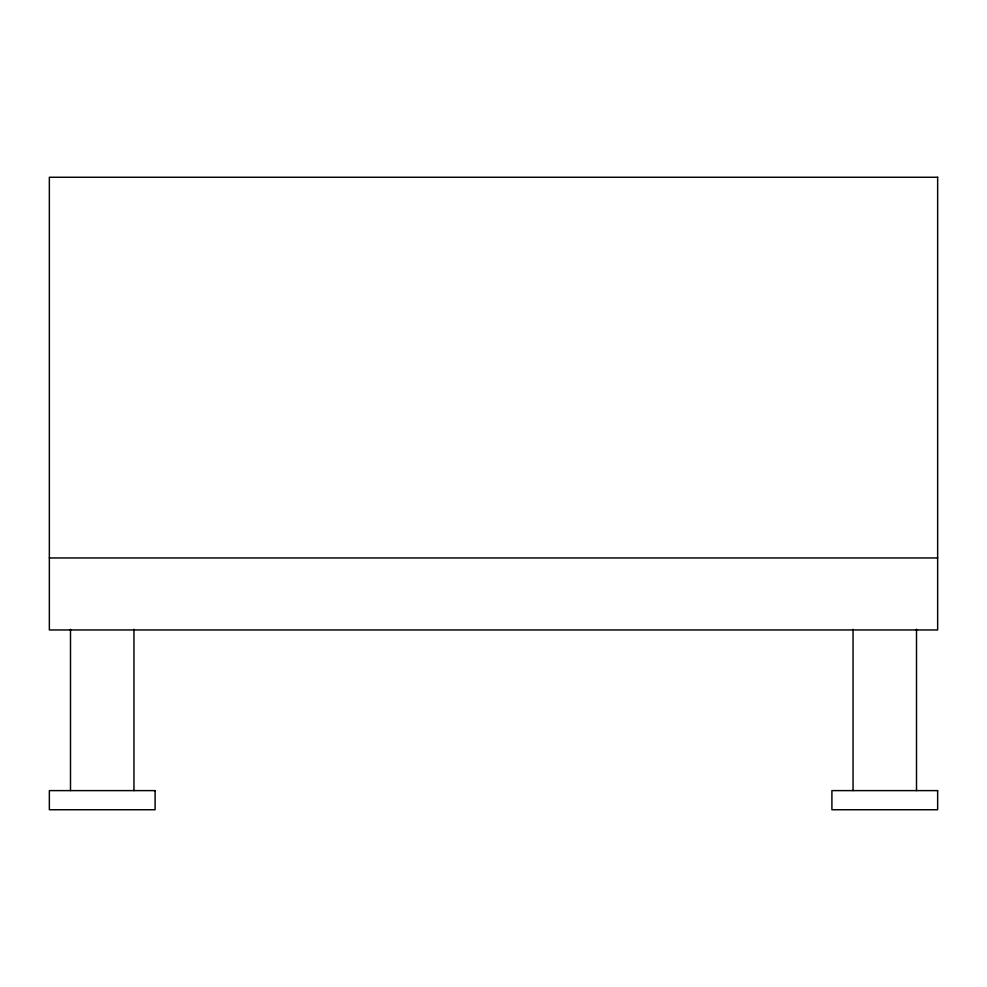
<?xml version="1.0" encoding="UTF-8"?>
<svg xmlns="http://www.w3.org/2000/svg" width="987" height="987" viewBox="0 0 987 987"><rect width="100%" height="100%" fill="white"/><g stroke="black" fill="none" stroke-linecap="round" stroke-linejoin="round"><path stroke-width="1.48" d="M49.35 557.963L937.65 557.963M916.504 629.274L916.504 790.612M853.052 629.274L853.052 790.612M133.948 629.274L133.948 790.612M70.496 629.274L70.496 790.612M937.65 177.265L49.35 177.265L49.35 629.965L937.65 629.965L937.65 177.265M155.095 790.612L49.35 790.612L49.35 809.735L155.095 809.735L155.095 790.612M937.65 790.612L831.905 790.612L831.905 809.735L937.65 809.735L937.65 790.612"/></g></svg>
